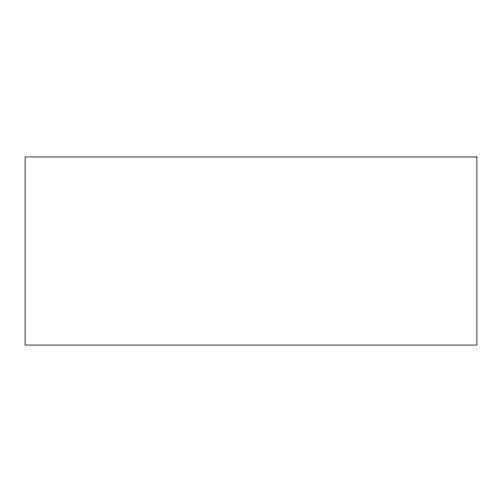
<?xml version="1.0" encoding="UTF-8"?>
<svg xmlns="http://www.w3.org/2000/svg" width="502" height="502" viewBox="0 0 502 502"><rect width="100%" height="100%" fill="white"/><g stroke="black" fill="none" stroke-linecap="round" stroke-linejoin="round"><path stroke-width="0.75" d="M476.9 156.944L25.1 156.944L25.1 345.056L476.9 345.056L476.9 156.944"/></g></svg>
